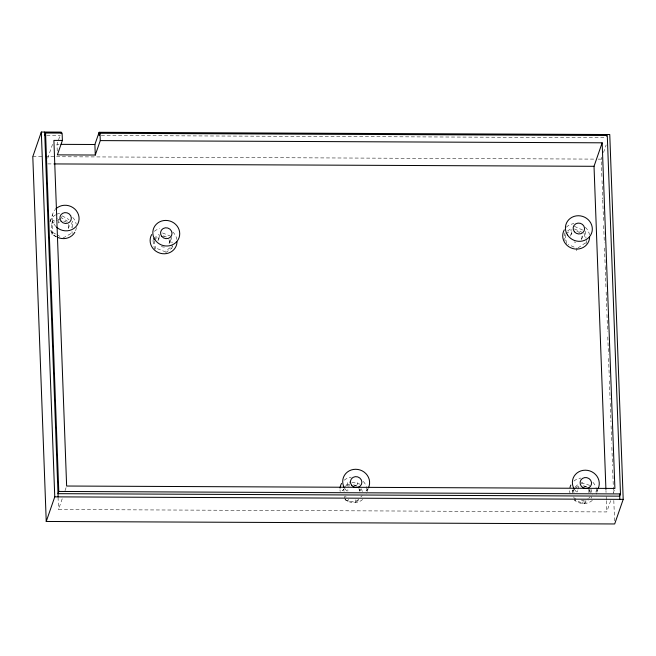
<?xml version="1.0" encoding="UTF-8"?>
<svg xmlns="http://www.w3.org/2000/svg" width="656" height="656" viewBox="0 0 656 656"><rect width="100%" height="100%" fill="white"/><g stroke="black" fill="none" stroke-linecap="round" stroke-linejoin="round"><path stroke-width="0.49" stroke-dasharray="3.28 2.46" d="M58.269 222.409L59.13 219.612M68.396 228.624L69.831 223.958M158.35 239.432L159.49 235.701M169.043 243.786L170.765 238.185M348.803 486.432L349.369 484.571M359.496 490.786L360.07 488.917M570.933 234.75L572.368 230.084M581.634 239.096L583.356 233.503M577.895 489.204L579.043 485.473M588.883 492.623L589.736 489.827M47.716 158.252L52.595 144.156M57.244 151.044L56.998 144.336L60.245 134.939M50.118 221.597L52.505 214.684M56.236 236.841L51.947 234.512L51.537 223.425L52.25 221.351L57.195 218.604M51.947 234.512L52.66 232.437L52.25 221.351M61.902 216.546L61.426 217.923L67.429 221.187M610.662 500.659L606.751 511.934L58.499 509.523L62.73 497.305M65.001 490.729L66.305 486.965M153.11 240.268L153.881 238.046M154.89 249.387L155.406 247.902L154.07 240.285M171.741 248.37L172.651 245.811L164.861 251.625L155.406 247.902M346.909 484.874L347.68 482.652M358.102 499.7L355.38 502.439L345.515 500.028L346.286 497.806L345.671 495.952M347.614 501.504L348.385 499.282M357.003 484.866L357.774 482.644M355.38 502.439L356.151 500.216L353.19 499.495M357.709 501.496L358.471 499.273M367.18 491.5L368.073 488.909M565.062 232.675L564.291 234.897L565.062 240.924M601.88 176.513L601.24 159.137L601.896 157.243M603.536 152.512L606.152 144.943M576.427 250.682L577.198 248.468L568.26 244.516M586.005 243.638L586.513 242.154L586.128 239.145M572.745 493.082L572.229 491.213L573 488.991M575.583 498.363L574.812 500.585L584.553 503.464L588.137 500.225M581.765 483.751L582.282 482.275M582.446 503.693L583.209 501.471M584.553 503.464L585.324 501.241L588.194 498.65M591.204 498.101L591.712 496.617M596.845 492.402L597.739 489.811M613.262 493.14L614.565 489.376M345.253 486.498L350.009 481.709M344.482 488.72L342.44 490.77L343.211 488.548L344.138 491.328M347.196 485.981L349.238 483.931M360.816 496.969L362.178 495.6M575.148 487.047L578.731 483.8M572.229 491.213L574.385 489.261M575.099 488.613L578.682 485.366M588.908 498.002L590.343 496.699M153.742 238.382L159.195 234.315M154.529 239.44L159.982 235.373M165.648 252.683L171.888 248.034M567.596 230.953L571.835 228.083M565.98 233.749L571.909 229.731M578.043 247.894L586.513 242.154M51.537 223.425L57.302 220.219M58.13 219.76L60.598 218.382M62.96 238.03L72.841 232.527M46.748 135.259L60.368 135.316M101.286 135.497L605.488 137.711M56.998 144.336L59.04 144.345M32.8 156.636L44.067 156.686M45.092 156.694L594.065 159.105M598.165 159.121L601.24 159.137M47.814 163.902L52.939 163.926M351.977 482.193L359.873 484.12M353.182 484.899L357.126 485.858M581.142 482.791L589.908 485.383M583.291 485.875L587.194 487.031M581.429 500.093L585.324 501.241M162.475 232.946L170.043 235.922M163.598 235.906L166.435 237.021M574.377 226.369L583.315 230.322M574.5 228.985L581.651 232.142M62.14 215.857L69.003 219.58M52.66 232.437L56.096 234.299M56.949 234.766L61.238 237.095M361.407 488.753L362.325 491.524M360.021 489.122L360.636 490.975M344.285 496.321L345.515 500.028M590.941 489.13L592.491 494.755M589.654 489.474L590.687 493.23M573.262 489.925L574.033 492.738M573.779 496.838L574.558 499.642M170.986 236.291L172.151 242.958M170.388 239.465L171.552 246.131M152.971 240.604L154.472 249.173M585.103 231.109L586.005 238.136M584.332 233.331L584.98 238.349M565.316 234.684L566.472 243.72M602.028 180.597L602.708 198.989M602.741 200.014L603.536 221.474M603.684 225.566L604.324 242.933M604.512 248.042L605.152 265.418M605.193 266.443L605.98 287.902M606.136 291.986L606.808 310.386M606.964 314.47L607.604 331.846M607.792 336.954L608.432 354.33M608.579 358.414L609.26 376.806M609.408 380.898L610.088 399.291M610.236 403.383L610.916 421.775M611.064 425.859L611.704 443.235M611.859 447.326L612.532 465.719M612.688 469.803L613.549 493.312M613.811 500.462L614.565 520.905M605.964 490.458L606.037 492.508M606.185 496.592L606.3 499.659M606.341 500.684L606.751 511.934M72.66 227.484L72.439 221.441L71.717 223.516L71.865 227.542M72.012 231.576L72.086 233.593M58.048 497.248L58.499 509.523M362.694 499.511A13.546 12.71 19.1 0 1 344.941 499.437M340.185 491.467A13.546 12.71 19.1 0 1 340.005 489.794M344.236 480.192A13.546 12.71 19.1 0 1 351.239 477.158M363.268 481.455A13.546 12.71 19.1 0 1 366.335 486.596M366.565 487.408A13.546 12.71 19.1 0 1 366.581 493.222M368.041 488.531A13.546 12.71 19.1 0 1 365.999 491.172M346.975 491.09A13.546 12.71 19.1 0 1 344.736 488.433M347.91 491.09A5.773 5.42 19.1 0 1 347.869 489.671M354.199 485.079A5.773 5.42 19.1 0 1 356.971 486.203M358.832 488.474A5.773 5.42 19.1 0 1 359.283 491.278M154.357 231.33A13.546 12.71 19.1 0 1 159.646 228.608M172.758 231.978A13.546 12.71 19.1 0 1 176.858 239.374M168.945 239.604A5.773 5.42 19.1 0 1 168.33 245M164.574 247.025A5.773 5.42 19.1 0 1 160.302 245.877M157.989 240.801A5.773 5.42 19.1 0 1 161.384 236.529M162.819 236.185A5.773 5.42 19.1 0 1 164.32 236.209M566.325 227.214A13.546 12.71 19.1 0 1 573.951 223.606M585.349 227.296A13.546 12.71 19.1 0 1 589.449 234.692M581.954 236.308A5.773 5.42 19.1 0 1 580.913 240.317M575.665 242.318A5.773 5.42 19.1 0 1 574.213 241.933M570.581 236.119A5.773 5.42 19.1 0 1 572.688 232.536M576.911 231.527A5.773 5.42 19.1 0 1 579.674 232.65M592.36 500.421A13.546 12.71 19.1 0 1 574.607 500.348M570.023 493.205A13.546 12.71 19.1 0 1 569.679 490.704M573.902 481.102A13.546 12.71 19.1 0 1 580.904 478.06M592.934 482.365A13.546 12.71 19.1 0 1 595.722 486.703M596.001 487.506A13.546 12.71 19.1 0 1 596.247 494.132M597.706 489.442A13.546 12.71 19.1 0 1 595.673 492.082M576.64 492A13.546 12.71 19.1 0 1 574.402 489.335M577.575 492A5.773 5.42 19.1 0 1 577.542 490.573M583.865 485.989A5.773 5.42 19.1 0 1 586.636 487.113M588.498 489.384A5.773 5.42 19.1 0 1 588.949 492.189M56.613 236.89A13.546 12.71 19.1 0 1 50.061 229.083M50.036 221.662A13.546 12.71 19.1 0 1 55.801 214.717M56.555 214.323A13.546 12.71 19.1 0 1 60.713 213.134M72.734 217.431A13.546 12.71 19.1 0 1 76.211 224.221M76.334 227.558A13.546 12.71 19.1 0 1 75.21 231.552M55.826 226.451A13.546 12.71 19.1 0 1 55.202 209.567M68.298 224.45A5.773 5.42 19.1 0 1 67.675 229.846M58.417 223.056A5.773 5.42 19.1 0 1 59.45 222.064M63.673 221.056A5.773 5.42 19.1 0 1 66.436 222.179"/><path stroke-width="0.98" d="M61.287 133.717L61.221 132.118L41.32 132.036L32.8 156.636L46.24 521.471L614.68 523.964L623.2 499.364L609.76 134.529L99.122 132.291L94.89 144.5L95.284 155.037L57.384 154.873L62.386 140.433L62.115 133.102L45.567 133.029L44.805 135.251M45.567 133.029L58.778 491.459L58.007 493.673L619.715 496.149L620.486 493.927L607.284 135.497L100.007 133.266L99.236 135.489L99.122 132.291M95.284 155.037L100.278 140.605L100.007 133.266M46.24 521.471L54.76 496.863L41.32 132.036M605.923 489.433L594.024 166.304L602.159 142.811L100.278 140.605M62.386 140.433L53.899 140.4L66.633 486.03L614.893 488.441L602.159 142.811M61.09 144.353L94.89 144.5M53.964 163.926L594.024 166.304M58.778 491.459L620.486 493.927M54.76 496.863L623.2 499.364M606.398 134.521L606.456 136.12M619.641 494.099L619.838 499.347M44.682 132.045L58.122 496.879M340.062 488.121A13.546 12.71 19.1 0 1 341.571 483.398M344.302 487.695A13.546 12.71 19.1 0 1 355.683 469.278A13.546 12.71 19.1 0 1 368.426 487.802M177.038 241.884A13.546 12.71 19.1 0 1 160.13 253.224A13.546 12.71 19.1 0 1 151.692 234.536M589.629 237.201A13.546 12.71 19.1 0 1 572.721 248.534A13.546 12.71 19.1 0 1 564.283 229.854M570.015 487.392A13.546 12.71 19.1 0 1 570.859 485.046M573.967 488.597A13.546 12.71 19.1 0 1 585.349 470.188A13.546 12.71 19.1 0 1 598.092 488.704M585.201 488.384A5.773 5.42 19.1 0 1 580.913 479.979A5.773 5.42 19.1 0 1 590.589 480.135A5.773 5.42 19.1 0 1 586.702 488.408M74.817 232.281A13.546 12.71 19.1 0 1 57.4 237.283M55.776 208.961A13.546 12.71 19.1 0 1 74.809 209.043A13.546 12.71 19.1 0 1 75.473 227.148A13.546 12.71 19.1 0 1 56.449 227.066M351.682 485.325A5.773 5.42 19.1 0 0 361.505 484.251A5.773 5.42 19.1 0 0 355.281 476.658A5.773 5.42 19.1 0 0 351.682 485.325M154.857 239.563A13.546 12.71 19.1 0 0 178.161 239.661A13.546 12.71 19.1 0 0 165.804 220.416A13.546 12.71 19.1 0 0 154.857 239.563M161.802 236.463A5.773 5.42 19.1 0 0 171.626 235.389A5.773 5.42 19.1 0 0 165.394 227.796A5.773 5.42 19.1 0 0 161.802 236.463M567.448 234.881A13.546 12.71 19.1 0 0 590.753 234.979A13.546 12.71 19.1 0 0 578.395 215.734A13.546 12.71 19.1 0 0 567.448 234.881M574.394 231.781A5.773 5.42 19.1 0 0 584.209 230.707A5.773 5.42 19.1 0 0 577.985 223.106A5.773 5.42 19.1 0 0 574.394 231.781M61.156 221.302A5.773 5.42 19.1 0 0 70.971 220.227A5.773 5.42 19.1 0 0 64.747 212.634A5.773 5.42 19.1 0 0 61.156 221.302"/></g></svg>
